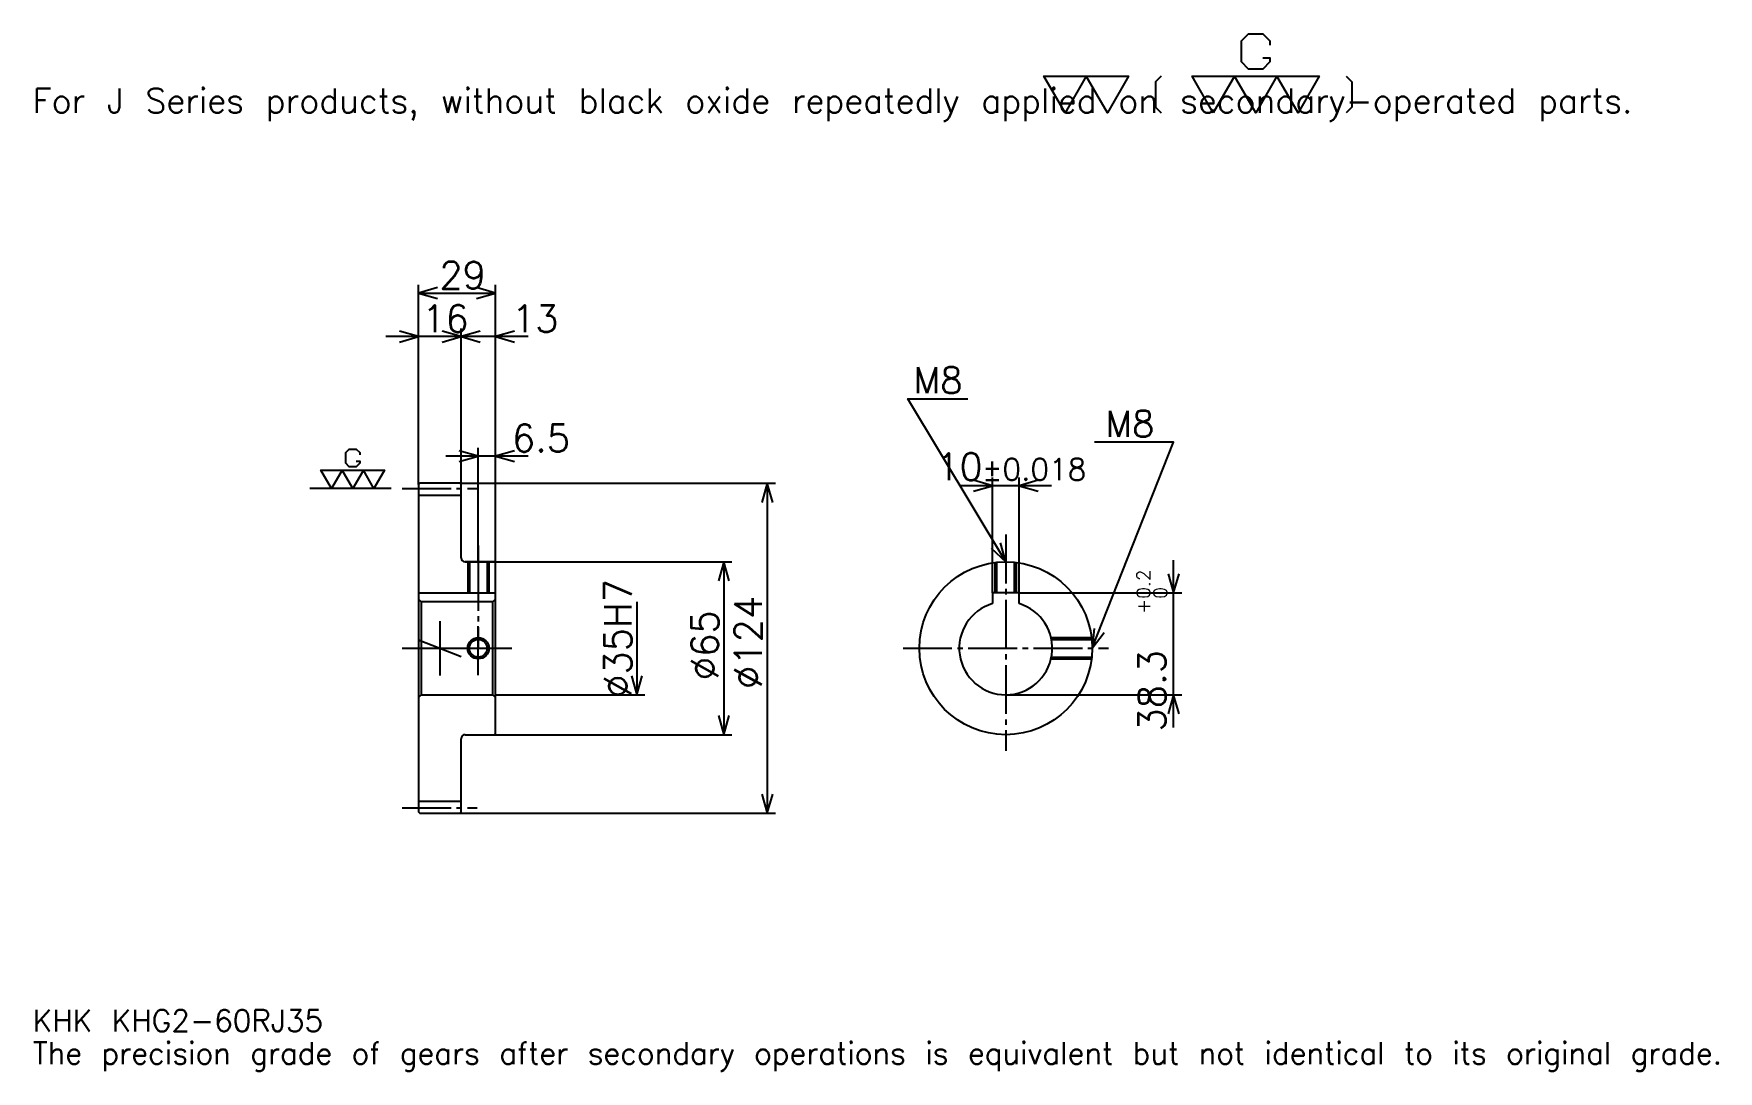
# Model space of a CAD drawing. Extents: x 21 to 654, y 7 to 398.
import ezdxf

# ---------------------------------------------------------------- set-up
doc = ezdxf.new("R2010")
doc.units = 0
doc.linetypes.add('DASHDOT', pattern=[24.521738, 18.391304, -2.043478, 2.043478, -2.043478])
doc.layers.get('0').update_dxf_attribs({"linetype": 'CONTINUOUS'})
doc.layers.add('DASHDOT', color=6, linetype='DASHDOT')
doc.styles.add('KANJI', font='TXT', dxfattribs={"bigfont": 'BIGFONT'})

msp = doc.modelspace()

# ---------------------------------------------------------------- linework, layer by layer
at = {"color": 5}
for p, q in [((165.521729, 228.543488), (165.521729, 303.130432)), ((165.521729, 300.065216), (194.521729, 300.065216)), ((194.521729, 228.543488), (194.521729, 303.130432)), ((181.521729, 228.543488), (181.521729, 286.782623)), ((193.782593, 283.717407), (153.260864, 283.717407)), ((206.782593, 283.717407), (169.260864, 283.717407)), ((188.021729, 228.543488), (188.021729, 241.826096)), ((206.782593, 238.76088), (175.760864, 238.76088)), ((165.521729, 228.043488), (165.521729, 228.543488)), ((181.021729, 228.543488), (194.521729, 228.543488)), ((181.521729, 228.043488), (181.521729, 228.543488)), ((188.021729, 199.043488), (188.021729, 228.543488)), ((188.021729, 199.043488), (188.021729, 228.543488)), ((194.521729, 228.543488), (299.760864, 228.543488)), ((194.521729, 198.543488), (194.521729, 228.543488)), ((296.695648, 228.543488), (296.695648, 104.543488)), ((381.413025, 187.343491), (381.413025, 230.717407)), ((391.413025, 187.343491), (391.413025, 230.717407)), ((403.673889, 227.652191), (369.152161, 227.652191)), ((183.021729, 199.043488), (194.521729, 199.043488)), ((194.521729, 199.043488), (283.413025, 199.043488)), ((280.347809, 199.043488), (280.347809, 134.043488)), ((449.565216, 136.782623), (449.565216, 199.604355)), ((247.652161, 184.043488), (247.652161, 149.043488)), ((391.413025, 187.343491), (452.630432, 187.343491)), ((194.521729, 149.043488), (250.717377, 149.043488)), ((386.413025, 149.043488), (452.630432, 149.043488)), ((183.021729, 134.043488), (194.521729, 134.043488)), ((194.521729, 134.043488), (283.413025, 134.043488)), ((181.021729, 104.543488), (194.521729, 104.543488)), ((194.521729, 104.543488), (299.760864, 104.543488))]:
    msp.add_line(p, q, dxfattribs=at)
at = {"color": 7}
for p, q in [((155.304337, 226.543488), (124.652161, 226.543488)), ((173.521729, 176.76088), (173.521729, 156.326096))]:
    msp.add_line(p, q, dxfattribs=at)
at = {"color": 4}
for p, q in [((165.521729, 224.043488), (181.521729, 224.043488)), ((165.521729, 187.343491), (194.521729, 187.343491)), ((166.521729, 184.043488), (166.521729, 149.043488)), ((193.521729, 184.043488), (194.521729, 185.043488)), ((193.521729, 149.043488), (194.521729, 148.043488)), ((165.521729, 109.043488), (181.521729, 109.043488))]:
    msp.add_line(p, q, dxfattribs=at)
at = {"color": 7}
for points in [[(483.078247, 388.546936), (485.734772, 388.546936), (485.734772, 386.953033), (483.078247, 384.296509), (477.765198, 384.296509), (475.108704, 386.953033), (475.108704, 394.922607), (477.765198, 397.579132), (483.078247, 397.579132), (485.734772, 394.922607), (485.734772, 393.328674)], [(408.695648, 367.82608), (400.726074, 381.639984), (432.60434, 381.639984), (424.634766, 367.82608), (416.665222, 381.639984), (408.695648, 367.82608)], [(444.824341, 381.639984), (442.699127, 379.514771), (442.699127, 369.951294), (444.824341, 367.82608)], [(464.482605, 367.82608), (456.513031, 381.639984), (504.330444, 381.639984), (496.36087, 367.82608), (488.391296, 381.639984), (480.421753, 367.82608), (472.452179, 381.639984), (464.482605, 367.82608)], [(514.425232, 381.639984), (516.550415, 379.514771), (516.550415, 369.951294), (514.425232, 367.82608)], [(142.123901, 236.903931), (143.452164, 236.903931), (143.452164, 236.106964), (142.123901, 234.778702), (139.467377, 234.778702), (138.139114, 236.106964), (138.139114, 240.091751), (139.467377, 241.420013), (142.123901, 241.420013), (143.452164, 240.091751), (143.452164, 239.2948)], [(132.82608, 226.543488), (128.841293, 233.450439), (152.749985, 233.450439), (148.765213, 226.543488), (144.780426, 233.450439), (140.795639, 226.543488), (136.810852, 233.450439), (132.82608, 226.543488)]]:
    msp.add_lwpolyline(points, dxfattribs=at)
at = {"color": 5}
for points in [[(172.673904, 302.108704), (165.521729, 300.065216), (172.673904, 298.021729)], [(187.369553, 298.021729), (194.521729, 300.065216), (187.369553, 302.108704)], [(158.369553, 281.67392), (165.521729, 283.717407), (158.369553, 285.760864)], [(174.369553, 281.67392), (181.521729, 283.717407), (174.369553, 285.760864)], [(188.673904, 285.760864), (181.521729, 283.717407), (188.673904, 281.67392)], [(201.673904, 285.760864), (194.521729, 283.717407), (201.673904, 281.67392)], [(386.413025, 199.043488), (349.630432, 260.347839), (372.108704, 260.347839)], [(180.869553, 236.717407), (188.021729, 238.76088), (180.869553, 240.804352)], [(201.673904, 240.804352), (194.521729, 238.76088), (201.673904, 236.717407)], [(418.913025, 166.543488), (449.565216, 244), (419.730408, 244)], [(298.739136, 221.391312), (296.695648, 228.543488), (294.652161, 221.391312)], [(374.260864, 225.608704), (381.413025, 227.652191), (374.260864, 229.695663)], [(398.565216, 229.695663), (391.413025, 227.652191), (398.565216, 225.608704)], [(380.981018, 204.125061), (386.413025, 199.043488), (384.485535, 206.227783)], [(282.391296, 191.891312), (280.347809, 199.043488), (278.304321, 191.891312)], [(447.521729, 194.495667), (449.565216, 187.343491), (451.608704, 194.495667)], [(419.644714, 173.945786), (418.913025, 166.543488), (423.444916, 172.44191)], [(245.608673, 156.195663), (247.652161, 149.043488), (249.695648, 156.195663)], [(451.608704, 141.891312), (449.565216, 149.043488), (447.521729, 141.891312)], [(278.304321, 141.195663), (280.347809, 134.043488), (282.391296, 141.195663)], [(294.652161, 111.695663), (296.695648, 104.543488), (298.739136, 111.695663)]]:
    msp.add_lwpolyline(points, dxfattribs=at)
at = {"color": 4}
for points in [[(181.521729, 200.543488), (181.521729, 228.043488), (181.021729, 228.543488), (166.021729, 228.543488), (165.521729, 228.043488), (165.521729, 148.043488)], [(183.021729, 134.043488), (194.021729, 134.043488), (194.521729, 134.543488), (194.521729, 198.543488), (194.021729, 199.043488), (183.021729, 199.043488)], [(184.021729, 199.043488), (184.021729, 187.343491)], [(184.696732, 199.043488), (184.696732, 187.343491)], [(191.346725, 199.043488), (191.346725, 187.343491)], [(192.021729, 199.043488), (192.021729, 187.343491)], [(382.413025, 187.343491), (382.413025, 198.796387)], [(383.088043, 187.343491), (383.088043, 198.872955)], [(389.738037, 187.343491), (389.738037, 198.872955)], [(390.413025, 187.343491), (390.413025, 198.796387)], [(165.521729, 148.043488), (166.521729, 149.043488), (193.521729, 149.043488), (193.521729, 184.043488), (166.521729, 184.043488), (165.521729, 185.043488)], [(391.413025, 183.313995), (391.413025, 187.343491), (381.413025, 187.343491), (381.413025, 183.313995)], [(403.449768, 170.543488), (418.665955, 170.543488)], [(403.594269, 169.868484), (418.742493, 169.868484)], [(403.449768, 162.543488), (418.665955, 162.543488)], [(403.594269, 163.218491), (418.742493, 163.218491)], [(165.521729, 148.043488), (165.521729, 105.043488), (166.021729, 104.543488), (181.021729, 104.543488), (181.521729, 105.043488), (181.521729, 132.543488)]]:
    msp.add_lwpolyline(points, dxfattribs=at)
for centre, radius in [((386.413025, 166.543488), 32.5), ((188.021729, 166.543488), 3.325)]:
    msp.add_circle(centre, radius, dxfattribs=at)
at = {"color": 7}
msp.add_circle((188.021729, 166.543488), 4, dxfattribs=at)
at = {"color": 4}
for centre, radius, start, end in [((183.021729, 200.543488), 1.5, 180, 270), ((386.413025, 166.543488), 17.5, 106.601549926, 73.398450074), ((183.021729, 132.543488), 1.5, 90, 180)]:
    msp.add_arc(centre, radius, start, end, dxfattribs=at)
at = {"layer": 'DASHDOT', "color": 7}
for p, q in [((159.391296, 226.543488), (187.652161, 226.543488)), ((386.413025, 209.26088), (386.413025, 127.913055)), ((188.021729, 199.043488), (188.021729, 166.543488)), ((159.391296, 166.543488), (200.652161, 166.543488)), ((165.521729, 169.694778), (181.521729, 163.392197)), ((347.782593, 166.543488), (425.043457, 166.543488)), ((159.391296, 106.543488), (187.652161, 106.543488))]:
    msp.add_line(p, q, dxfattribs=at)
for points in [[(188.021729, 205.17392), (188.021729, 181.213058)], [(188.021729, 156.413055), (188.021729, 176.67392)], [(177.891296, 166.543488), (198.152161, 166.543488)]]:
    msp.add_lwpolyline(points, dxfattribs=at)

# ---------------------------------------------------------------- texts
at = {"color": 7, "style": 'KANJI'}
for s, height, p in [('For J Series products, without black oxide repeatedly applied on secondary-operated parts.', 9.195652, (20.434782, 367.82608)), ('29', 10.217391, (173.380417, 301.700012)), ('16', 10.217391, (166.880417, 285.352173)), ('13', 10.217391, (200.652161, 285.352173)), ('M8', 9.808696, (351.673889, 262.391296)), ('M8', 9.808696, (423.817383, 246.043488)), ('6.5', 10.217391, (200.652161, 240.39566)), ('10', 10.217391, (360.213623, 229.695663)), ('%%p0.018', 8.173913, (377.479767, 229.695663)), ('KHK KHG2-60RJ35', 8.173913, (20.434782, 22.47826)), ('The precision grade of gears after secondary operations is equivalent but not identical to its original grade.', 8.173913, (20.434782, 10.217391))]:
    msp.add_text(s, height=height, dxfattribs=at).set_placement(p)
for s, height, p in [('%%c35H7', 10.217391, (245.608673, 147.896744)), ('0.2', 5.108696, (440.778259, 185.176697)), ('%%c124', 10.217391, (294.652161, 151.217407)), ('+', 5.108696, (440.778259, 179.454956)), ('0', 5.108696, (447.113037, 185.176697)), ('%%c65', 10.217391, (278.304321, 154.538055)), ('38.3', 10.217391, (446.5, 135.230042))]:
    msp.add_text(s, height=height, rotation=90, dxfattribs=at).set_placement(p)

doc.saveas('drawing.dxf')
